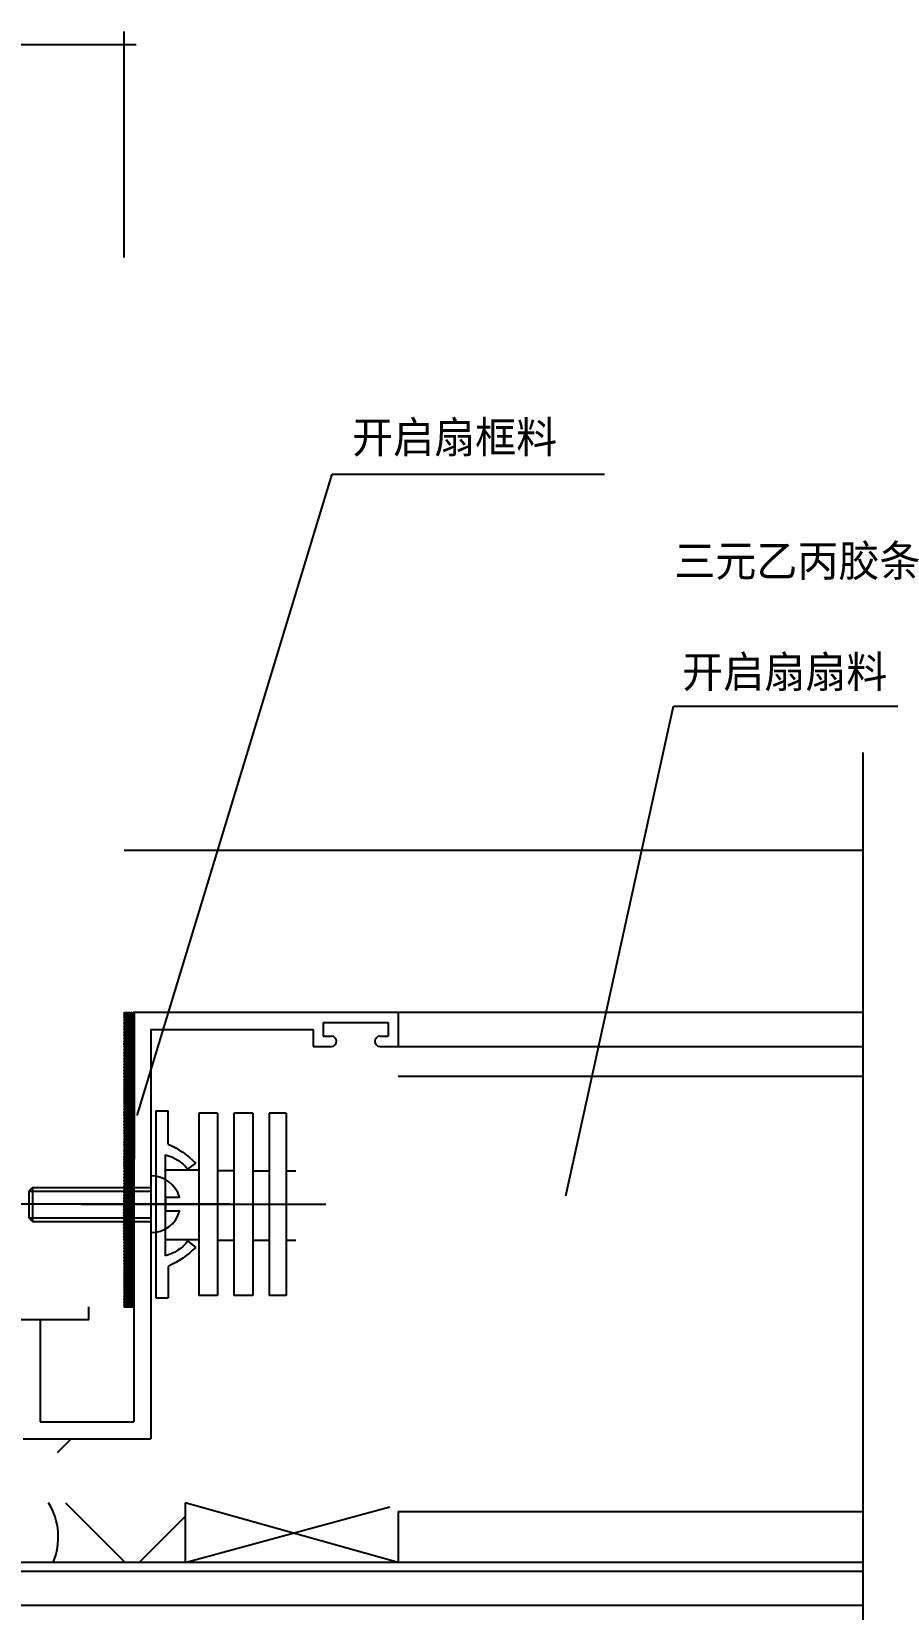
# Model space of a CAD drawing. Header units: metres. Extents: x -2523 to 2712, y 823 to 1125.
# Drawn here: x 2412.9 to 2513.2, y 938.3 to 1123.2 of the extents above; entities that cross this region are included whole.
import ezdxf

# ---------------------------------------------------------------- set-up
doc = ezdxf.new("R2010")
doc.units = ezdxf.units.M
for name, color, linetype in [('2', 2, 'Continuous'), ('3', 5, 'Continuous'), ('4', 4, 'Continuous'), ('ALUMINUM-H', 8, 'Continuous'), ('Dim', 3, 'Continuous'), ('FIXING', 6, 'Continuous'), ('GRID', 8, 'Continuous'), ('HATCH', 8, 'Continuous')]:
    doc.layers.add(name, color=color, linetype=linetype)

# ---------------------------------------------------------------- blocks, each defined once
blk = doc.blocks.new('m4d')
at = {"color": 8}
for p, q in [((0, -9.25), (0, 17.3)), ((-1.59, 14.31), (-1.59, 0)), ((1.52, 14.31), (1.52, 0))]:
    blk.add_line(p, q, dxfattribs=at)
at = {"color": 4}
for p, q in [((-1.59, 14.31), (-2.03, 13.87)), ((1.97, 13.87), (-2.03, 13.87)), ((-2.03, 13.87), (-2.03, 0)), ((1.52, 14.31), (-1.59, 14.31)), ((1.97, 13.87), (1.52, 14.31)), ((1.97, 13.87), (1.97, 0))]:
    blk.add_line(p, q, dxfattribs=at)
blk.add_lwpolyline([(0.83, -1.75), (0.83, -3.34, 0.33), (3.33, 0), (-3.33, 0, 0.34), (-0.83, -3.34), (-0.83, -1.75)], format="xyb", close=True, dxfattribs=at)
blk = doc.blocks.new('AUDIT_I_031218115654-1')
at = {"layer": 'FIXING', "color": 8}
blk.add_line((0, 22.95), (0, -3.12), dxfattribs=at)
at = {"layer": 'FIXING'}
for p, q in [((-9.97, 15), (-9.98, 13.69)), ((-6.62, 13.69), (-9.98, 13.69)), ((6.41, 13.69), (9.97, 13.69)), ((9.97, 15), (9.97, 13.69))]:
    blk.add_line(p, q, dxfattribs=at)
for points in [[(9.97, 15), (-9.97, 15)], [(9.7, 8.43), (9.7, 10.43)], [(9.7, 4.68), (9.7, 6.68)], [(9.7, 4.68), (-9.74, 4.68)], [(-3.82, 4.68), (-3.82, 2.93)], [(3.56, 4.68), (3.56, 2.93)], [(9.7, 2.93), (-9.74, 2.93)], [(-9.74, 1.13), (-9.74, 2.93)], [(9.7, 1.13), (9.7, 2.93)], [(9.7, 1.13), (-9.74, 1.13)], [(-3.82, 1.13), (-3.82, 0.07)], [(3.56, 1.13), (3.56, 0.07)]]:
    blk.add_lwpolyline(points, dxfattribs=at)
at = {"layer": 'FIXING', "linetype": 'Continuous'}
for points in [[(-4.6, 10.76, -0.09), (-6.62, 13.69)], [(-3.94, 11.59, -0.16), (-5.49, 14)], [(5.28, 14, -0.16), (3.73, 11.59)], [(6.41, 13.69, -0.09), (4.39, 10.76)]]:
    blk.add_lwpolyline(points, format="xyb", dxfattribs=at)
for points in [[(5.28, 14), (-5.49, 14)], [(-3.77, 14), (-3.77, 10.43)], [(3.66, 14), (3.66, 10.43)], [(9.7, 10.43), (-9.74, 10.43)], [(-9.74, 8.43), (-9.74, 10.43)], [(-3.94, 11.59), (-4.6, 10.76)], [(3.73, 11.59), (4.39, 10.76)], [(9.7, 8.43), (-9.74, 8.43)], [(-3.82, 8.43), (-3.82, 6.68)], [(3.61, 8.45), (3.61, 6.68)], [(9.7, 6.68), (-9.74, 6.68)], [(-9.74, 4.68), (-9.74, 6.68)]]:
    blk.add_lwpolyline(points, dxfattribs=at)
blk = doc.blocks.new('_OBLIQUE')
blk.add_line((-0.37, 0), (0.37, 0))

msp = doc.modelspace()

# ---------------------------------------------------------------- hatches: boundary and pattern name
at = {"layer": '4'}
h = msp.add_hatch(dxfattribs=at)
h.set_pattern_fill('ANSI37', scale=10)
h.paths.add_polyline_path([(2430.9, 950.77), (2414.9, 950.77, -0.24), (2415.43, 943.77), (2430.9, 943.77)])
at = {"layer": 'ALUMINUM-H'}
h = msp.add_hatch(dxfattribs=at)
h.set_pattern_fill('ANSI37', scale=6)
h.paths.add_polyline_path([(2388.23, 972.25), (2388.23, 973.75), (2362.83, 973.75), (2362.83, 973.25), (2362.83, 972.25)])
h.paths.add_polyline_path([(2394.23, 973.75), (2394.23, 972.25), (2419.63, 972.25), (2419.63, 973.25), (2419.63, 973.75)])
at = {"layer": 'HATCH'}
h = msp.add_hatch(dxfattribs=at)
h.set_pattern_fill('ANSI31', scale=5)
h.paths.add_polyline_path([(2454.85, 1001.77, -0.41), (2453.85, 1000.77), (2447.96, 1000.77, -0.41), (2446.96, 1001.77), (2446.96, 1003.24, -0.41), (2447.96, 1004.24), (2449.3, 1004.24, 0.41), (2449.4, 1004.34), (2449.4, 1005.39, 0.41), (2449.3, 1005.49), (2448.25, 1005.49, -0.67), (2448.18, 1005.66), (2448.98, 1006.46, -0.2), (2449.05, 1006.49), (2452.75, 1006.49, -0.23), (2452.83, 1006.45, 0.03), (2452.83, 1006.46), (2453.63, 1005.66, -0.67), (2453.55, 1005.49), (2452.5, 1005.49, 0.41), (2452.4, 1005.39), (2452.4, 1004.34, 0.41), (2452.5, 1004.24), (2453.85, 1004.24, -0.41), (2454.85, 1003.24)])
h.paths.add_polyline_path([(2453.35, 1003.24), (2448.46, 1003.24, 0.63), (2448.46, 1001.66), (2453.35, 1001.66, 0.63)])
h = msp.add_hatch(dxfattribs=at)
h.set_pattern_fill('ANSI31', scale=5)
h.paths.add_polyline_path([(2423.85, 957.27, 0.41), (2422.85, 958.27), (2416.96, 958.27, 0.41), (2415.96, 957.27), (2415.96, 955.79, 0.41), (2416.96, 954.79), (2418.3, 954.79, -0.41), (2418.4, 954.69), (2418.4, 953.64, -0.41), (2418.3, 953.54), (2417.25, 953.54, 0.67), (2417.18, 953.37), (2417.98, 952.57, 0.2), (2418.05, 952.54), (2421.75, 952.54, 0.23), (2421.83, 952.58, -0.03), (2421.83, 952.57), (2422.63, 953.37, 0.67), (2422.55, 953.54), (2421.5, 953.54, -0.41), (2421.4, 953.64), (2421.4, 954.69, -0.41), (2421.5, 954.79), (2422.85, 954.79, 0.41), (2423.85, 955.79)])
h.paths.add_polyline_path([(2422.35, 955.79), (2417.46, 955.79, -0.63), (2417.46, 957.37), (2422.35, 957.37, -0.63)])

# ---------------------------------------------------------------- linework, layer by layer
for p, q in [((2423.77, 1096.75), (2423.77, 1123.24)), ((2358.77, 1121.74), (2423.77, 1121.74))]:
    msp.add_line(p, q)
at = {"layer": '2'}
for p, q in [((2423.77, 1027.27), (2510.37, 1027.27)), ((2424.9, 1008.27), (2424.9, 960.27)), ((2424.9, 1008.27), (2455.9, 1008.27)), ((2455.9, 1008.27), (2510.37, 1008.27)), ((2455.9, 1008.27), (2455.9, 1004.27)), ((2426.9, 1006.27), (2426.9, 958.27)), ((2426.9, 1006.27), (2445.9, 1006.27)), ((2445.9, 1006.27), (2445.9, 1004.27)), ((2447.1, 1007.07), (2447.1, 1005.47)), ((2447.1, 1007.07), (2454.7, 1007.07)), ((2454.7, 1007.07), (2454.7, 1005.47)), ((2447.1, 1005.47), (2448.05, 1005.47)), ((2453.75, 1005.47), (2454.7, 1005.47)), ((2445.9, 1004.27), (2448.05, 1004.27)), ((2453.75, 1004.27), (2455.9, 1004.27)), ((2455.9, 1004.27), (2510.37, 1004.27)), ((2455.9, 1000.77), (2510.37, 1000.77)), ((2400.9, 972.27), (2413.9, 972.27)), ((2413.9, 972.27), (2413.9, 960.27)), ((2413.9, 960.27), (2424.9, 960.27)), ((2411.9, 958.27), (2426.9, 958.27)), ((2455.9, 949.77), (2510.37, 949.77))]:
    msp.add_line(p, q, dxfattribs=at)
for centre, start, end in [((2448.05, 1004.87), 270, 90), ((2453.75, 1004.87), 90, 270)]:
    msp.add_arc(centre, 0.6, start, end, dxfattribs=at)
at = {"layer": '3'}
for p, q in [((2399.23, 942.77), (2510.37, 942.77)), ((2399.23, 938.77), (2510.37, 938.77))]:
    msp.add_line(p, q, dxfattribs=at)
msp.add_lwpolyline([(2510.37, 943.77), (2400.23, 943.77), (2399.23, 942.77), (2399.23, 938.77), (2400.23, 937.77), (2400.23, 928.77), (2399.23, 927.77), (2399.23, 923.77), (2400.23, 922.77), (2510.37, 922.77)], dxfattribs=at)
at = {"layer": '4'}
for p, q in [((2430.9, 950.77), (2430.9, 943.77)), ((2455.9, 943.77), (2430.9, 950.77)), ((2430.9, 943.77), (2454.9, 950.31)), ((2455.9, 949.77), (2455.9, 943.77))]:
    msp.add_line(p, q, dxfattribs=at)
msp.add_arc((2408.44, 946.77), 7.6, 336.75, 31.75, dxfattribs=at)
at = {"layer": 'ALUMINUM-H'}
for p, q in [((2423.73, 1007.09), (2424.93, 1008.29)), ((2423.73, 1007.27), (2424.73, 1008.27)), ((2423.73, 1007.44), (2424.55, 1008.27)), ((2423.73, 1007.62), (2424.37, 1008.27)), ((2423.73, 1007.8), (2424.2, 1008.27)), ((2423.73, 1007.97), (2424.02, 1008.27)), ((2423.73, 1008.15), (2423.84, 1008.27)), ((2424.93, 1007.01), (2423.73, 1008.21)), ((2423.73, 1006.91), (2424.93, 1008.11)), ((2424.93, 1007.19), (2423.85, 1008.27)), ((2424.93, 1007.36), (2424.02, 1008.27)), ((2424.93, 1007.54), (2424.2, 1008.27)), ((2424.93, 1007.72), (2424.38, 1008.27)), ((2424.93, 1007.89), (2424.55, 1008.27)), ((2424.93, 1008.07), (2424.73, 1008.27)), ((2424.93, 1008.27), (2424.91, 973.73)), ((2424.93, 1008.25), (2424.91, 1008.27)), ((2424.93, 1006.83), (2423.73, 1008.03)), ((2423.73, 1006.74), (2424.93, 1007.94)), ((2424.93, 1006.66), (2423.73, 1007.86)), ((2423.73, 1006.56), (2424.93, 1007.76)), ((2424.93, 1006.48), (2423.73, 1007.68)), ((2423.73, 1006.38), (2424.93, 1007.58)), ((2424.93, 1006.3), (2423.73, 1007.5)), ((2423.73, 1006.21), (2424.93, 1007.4)), ((2424.93, 1006.12), (2423.73, 1007.33)), ((2423.73, 1006.03), (2424.93, 1007.23)), ((2424.93, 1005.95), (2423.73, 1007.15)), ((2423.73, 1005.85), (2424.93, 1007.05)), ((2424.93, 1005.77), (2423.73, 1006.97)), ((2423.73, 1005.68), (2424.93, 1006.87)), ((2424.93, 1005.59), (2423.73, 1006.8)), ((2423.73, 1005.5), (2424.93, 1006.7)), ((2424.93, 1005.42), (2423.73, 1006.62)), ((2423.73, 1005.32), (2424.93, 1006.52)), ((2424.93, 1005.24), (2423.73, 1006.44)), ((2423.73, 1005.14), (2424.93, 1006.34)), ((2424.93, 1005.06), (2423.73, 1006.26)), ((2423.72, 1004.97), (2424.93, 1006.17)), ((2423.72, 1004.79), (2424.93, 1005.99)), ((2423.72, 1004.61), (2424.93, 1005.81)), ((2423.72, 1004.44), (2424.93, 1005.64)), ((2423.72, 1004.26), (2424.93, 1005.46)), ((2423.72, 1004.08), (2424.93, 1005.28)), ((2423.72, 1003.91), (2424.93, 1005.11)), ((2423.72, 1003.73), (2424.92, 1004.93)), ((2424.92, 1003.65), (2423.72, 1004.85)), ((2423.72, 1003.55), (2424.92, 1004.75)), ((2424.92, 1003.47), (2423.72, 1004.67)), ((2423.72, 1003.38), (2424.92, 1004.58)), ((2424.92, 1003.3), (2423.72, 1004.5)), ((2423.72, 1003.2), (2424.92, 1004.4)), ((2424.92, 1004.89), (2423.73, 1006.09)), ((2424.92, 1004.71), (2423.73, 1005.91)), ((2424.92, 1004.53), (2423.73, 1005.73)), ((2424.92, 1004.36), (2423.73, 1005.56)), ((2424.92, 1004.18), (2423.73, 1005.38)), ((2424.92, 1004), (2423.73, 1005.2)), ((2424.92, 1003.83), (2423.73, 1005.03)), ((2424.92, 1003.12), (2423.72, 1004.32)), ((2423.72, 1003.02), (2424.92, 1004.22)), ((2424.92, 1002.94), (2423.72, 1004.14)), ((2423.72, 1002.85), (2424.92, 1004.05)), ((2424.92, 1002.77), (2423.72, 1003.97)), ((2423.72, 1002.67), (2424.92, 1003.87)), ((2424.92, 1002.59), (2423.72, 1003.79)), ((2423.72, 1002.49), (2424.92, 1003.69)), ((2424.92, 1002.41), (2423.72, 1003.61)), ((2423.72, 1002.32), (2424.92, 1003.52)), ((2424.92, 1002.24), (2423.72, 1003.44)), ((2423.72, 1002.14), (2424.92, 1003.34)), ((2424.92, 1002.06), (2423.72, 1003.26)), ((2423.72, 1001.96), (2424.92, 1003.16)), ((2424.92, 1001.88), (2423.72, 1003.08)), ((2423.72, 1001.79), (2424.92, 1002.99)), ((2424.92, 1001.71), (2423.72, 1002.91)), ((2423.72, 1001.61), (2424.92, 1002.81)), ((2424.92, 1001.53), (2423.72, 1002.73)), ((2423.72, 1001.43), (2424.92, 1002.63)), ((2424.92, 1001.35), (2423.72, 1002.55)), ((2423.72, 1001.26), (2424.92, 1002.46)), ((2424.92, 1001.17), (2423.72, 1002.38)), ((2423.72, 1001.08), (2424.92, 1002.28)), ((2424.92, 1001), (2423.72, 1002.2)), ((2423.72, 1000.9), (2424.92, 1002.1)), ((2424.92, 1000.82), (2423.72, 1002.02)), ((2423.72, 1000.73), (2424.92, 1001.92)), ((2424.92, 1000.64), (2423.72, 1001.85)), ((2423.72, 1000.55), (2424.92, 1001.75)), ((2424.92, 1000.47), (2423.72, 1001.67)), ((2423.72, 1000.37), (2424.92, 1001.57)), ((2424.92, 1000.29), (2423.72, 1001.49)), ((2423.72, 1000.2), (2424.92, 1001.39)), ((2424.92, 1000.11), (2423.72, 1001.31)), ((2423.72, 1000.02), (2424.92, 1001.22)), ((2424.92, 999.94), (2423.72, 1001.14)), ((2423.72, 999.84), (2424.92, 1001.04)), ((2424.92, 999.76), (2423.72, 1000.96)), ((2423.72, 999.66), (2424.92, 1000.86)), ((2424.92, 999.58), (2423.72, 1000.78)), ((2423.72, 999.49), (2424.92, 1000.69)), ((2424.92, 999.41), (2423.72, 1000.61)), ((2423.72, 999.31), (2424.92, 1000.51)), ((2424.92, 999.23), (2423.72, 1000.43)), ((2423.72, 999.13), (2424.92, 1000.33)), ((2424.92, 999.05), (2423.72, 1000.25)), ((2423.72, 998.96), (2424.92, 1000.16)), ((2424.92, 998.88), (2423.72, 1000.08)), ((2423.72, 998.78), (2424.92, 999.98)), ((2424.92, 998.7), (2423.72, 999.9)), ((2423.72, 998.6), (2424.92, 999.8)), ((2424.92, 998.52), (2423.72, 999.72)), ((2423.72, 998.43), (2424.92, 999.63)), ((2424.92, 998.35), (2423.72, 999.55)), ((2423.72, 998.25), (2424.92, 999.45)), ((2424.92, 998.17), (2423.72, 999.37)), ((2423.72, 998.07), (2424.92, 999.27)), ((2424.92, 997.99), (2423.72, 999.19)), ((2423.72, 997.9), (2424.92, 999.1)), ((2424.92, 997.82), (2423.72, 999.02)), ((2423.72, 997.72), (2424.92, 998.92)), ((2424.92, 997.64), (2423.72, 998.84)), ((2423.72, 997.54), (2424.92, 998.74)), ((2424.92, 997.46), (2423.72, 998.66)), ((2423.72, 997.37), (2424.92, 998.57)), ((2424.92, 997.29), (2423.72, 998.49)), ((2423.72, 997.19), (2424.92, 998.39)), ((2424.92, 997.11), (2423.72, 998.31)), ((2423.72, 997.01), (2424.92, 998.21)), ((2424.92, 996.93), (2423.72, 998.13)), ((2423.72, 996.84), (2424.92, 998.04)), ((2424.92, 996.76), (2423.72, 997.96)), ((2423.72, 996.66), (2424.92, 997.86)), ((2424.92, 996.58), (2423.72, 997.78)), ((2423.72, 996.48), (2424.92, 997.68)), ((2424.92, 996.4), (2423.72, 997.6)), ((2423.72, 996.31), (2424.92, 997.51)), ((2424.92, 996.23), (2423.72, 997.43)), ((2423.72, 996.13), (2424.92, 997.33)), ((2424.92, 996.05), (2423.72, 997.25)), ((2423.72, 995.95), (2424.92, 997.15)), ((2424.92, 995.87), (2423.72, 997.07)), ((2423.72, 995.78), (2424.92, 996.98)), ((2424.92, 995.69), (2423.72, 996.9)), ((2423.72, 995.6), (2424.92, 996.8)), ((2424.92, 995.52), (2423.72, 996.72)), ((2423.72, 995.42), (2424.92, 996.62)), ((2424.92, 995.34), (2423.72, 996.54)), ((2423.72, 995.25), (2424.92, 996.44)), ((2424.92, 995.16), (2423.72, 996.37)), ((2423.72, 995.07), (2424.92, 996.27)), ((2424.92, 994.99), (2423.72, 996.19)), ((2423.72, 994.89), (2424.92, 996.09)), ((2424.92, 994.81), (2423.72, 996.01)), ((2423.72, 994.71), (2424.92, 995.91)), ((2424.92, 994.63), (2423.72, 995.83)), ((2423.72, 994.54), (2424.92, 995.74)), ((2424.92, 994.46), (2423.72, 995.66)), ((2423.72, 994.36), (2424.92, 995.56)), ((2424.92, 994.28), (2423.72, 995.48)), ((2423.72, 994.18), (2424.92, 995.38)), ((2424.92, 994.1), (2423.72, 995.3)), ((2423.72, 994.01), (2424.92, 995.21)), ((2424.92, 993.93), (2423.72, 995.13)), ((2423.72, 993.83), (2424.92, 995.03)), ((2424.92, 993.75), (2423.72, 994.95)), ((2423.72, 993.65), (2424.92, 994.85)), ((2424.92, 993.57), (2423.72, 994.77)), ((2423.72, 993.48), (2424.92, 994.68)), ((2424.92, 993.4), (2423.72, 994.6)), ((2423.72, 993.3), (2424.92, 994.5)), ((2424.92, 993.22), (2423.72, 994.42)), ((2423.72, 993.12), (2424.92, 994.32)), ((2424.92, 993.04), (2423.72, 994.24)), ((2423.72, 992.95), (2424.92, 994.15)), ((2424.92, 992.87), (2423.72, 994.07)), ((2423.72, 992.77), (2424.92, 993.97)), ((2424.92, 992.69), (2423.72, 993.89)), ((2423.72, 992.59), (2424.92, 993.79)), ((2424.92, 992.51), (2423.72, 993.71)), ((2423.72, 992.42), (2424.92, 993.62)), ((2424.92, 992.34), (2423.72, 993.54)), ((2423.72, 992.24), (2424.92, 993.44)), ((2424.92, 992.16), (2423.72, 993.36)), ((2423.72, 992.06), (2424.92, 993.26)), ((2424.92, 991.98), (2423.72, 993.18)), ((2423.72, 991.89), (2424.92, 993.09)), ((2424.92, 991.81), (2423.72, 993.01)), ((2423.72, 991.71), (2424.92, 992.91)), ((2424.92, 991.63), (2423.72, 992.83)), ((2423.72, 991.53), (2424.92, 992.73)), ((2424.92, 991.45), (2423.72, 992.65)), ((2423.72, 991.36), (2424.92, 992.56)), ((2424.92, 991.28), (2423.72, 992.48)), ((2423.72, 991.18), (2424.92, 992.38)), ((2424.92, 991.1), (2423.72, 992.3)), ((2423.72, 991), (2424.92, 992.2)), ((2424.92, 990.92), (2423.72, 992.12)), ((2423.72, 990.83), (2424.92, 992.03)), ((2424.92, 990.75), (2423.72, 991.95)), ((2423.72, 990.65), (2424.92, 991.85)), ((2424.92, 990.57), (2423.72, 991.77)), ((2423.72, 990.47), (2424.92, 991.67)), ((2424.92, 990.39), (2423.72, 991.59)), ((2423.72, 990.3), (2424.92, 991.49)), ((2423.71, 990.1), (2424.91, 991.29)), ((2424.91, 990.01), (2423.71, 991.21)), ((2423.71, 989.92), (2424.91, 991.12)), ((2424.91, 989.84), (2423.71, 991.04)), ((2423.71, 989.74), (2424.91, 990.94)), ((2424.91, 989.66), (2423.71, 990.86)), ((2423.71, 989.56), (2424.91, 990.76)), ((2424.91, 989.48), (2423.71, 990.68)), ((2423.71, 989.39), (2424.91, 990.59)), ((2424.91, 989.31), (2423.71, 990.51)), ((2423.71, 989.21), (2424.91, 990.41)), ((2424.91, 989.13), (2423.71, 990.33)), ((2423.71, 989.03), (2424.91, 990.23)), ((2424.91, 988.95), (2423.71, 990.15)), ((2423.71, 988.86), (2424.91, 990.06)), ((2424.91, 988.78), (2423.71, 989.98)), ((2423.71, 988.68), (2424.91, 989.88)), ((2424.91, 988.6), (2423.71, 989.8)), ((2423.71, 988.5), (2424.91, 989.7)), ((2424.91, 988.42), (2423.71, 989.62)), ((2424.92, 990.21), (2423.72, 991.42)), ((2423.7, 986.56), (2424.91, 987.76)), ((2423.71, 988.33), (2424.91, 989.53)), ((2424.91, 988.25), (2423.71, 989.45)), ((2423.71, 988.15), (2424.91, 989.35)), ((2424.91, 988.07), (2423.71, 989.27)), ((2423.71, 987.97), (2424.91, 989.17)), ((2424.91, 987.89), (2423.71, 989.09)), ((2423.71, 987.8), (2424.91, 989)), ((2424.91, 987.72), (2423.71, 988.92)), ((2423.71, 987.62), (2424.91, 988.82)), ((2424.91, 987.54), (2423.71, 988.74)), ((2423.71, 987.44), (2424.91, 988.64)), ((2424.91, 987.36), (2423.71, 988.56)), ((2423.71, 987.27), (2424.91, 988.47)), ((2424.91, 987.19), (2423.71, 988.39)), ((2423.71, 987.09), (2424.91, 988.29)), ((2424.91, 987.01), (2423.71, 988.21)), ((2423.71, 986.91), (2424.91, 988.11)), ((2424.91, 986.83), (2423.71, 988.03)), ((2423.71, 986.74), (2424.91, 987.94)), ((2424.91, 986.66), (2423.71, 987.86)), ((2423.7, 986.38), (2424.91, 987.58)), ((2423.7, 986.21), (2424.91, 987.41)), ((2423.7, 986.03), (2424.91, 987.23)), ((2423.7, 985.85), (2424.91, 987.05)), ((2423.7, 985.68), (2424.91, 986.87)), ((2423.7, 985.5), (2424.91, 986.7)), ((2423.7, 985.32), (2424.9, 986.52)), ((2424.9, 985.24), (2423.7, 986.44)), ((2423.7, 985.15), (2424.9, 986.34)), ((2424.9, 985.06), (2423.7, 986.27)), ((2423.7, 984.97), (2424.9, 986.17)), ((2424.9, 984.89), (2423.7, 986.09)), ((2423.7, 984.79), (2424.9, 985.99)), ((2424.9, 984.71), (2423.7, 985.91)), ((2424.9, 986.48), (2423.71, 987.68)), ((2424.9, 986.3), (2423.71, 987.5)), ((2424.9, 986.13), (2423.71, 987.33)), ((2424.9, 985.95), (2423.71, 987.15)), ((2424.9, 985.77), (2423.71, 986.97)), ((2424.9, 985.59), (2423.71, 986.8)), ((2424.9, 985.42), (2423.71, 986.62)), ((2423.7, 984.61), (2424.9, 985.81)), ((2424.9, 984.53), (2423.7, 985.73)), ((2423.7, 984.44), (2424.9, 985.64)), ((2424.9, 984.36), (2423.7, 985.56)), ((2423.7, 984.26), (2424.9, 985.46)), ((2424.9, 984.18), (2423.7, 985.38)), ((2423.7, 984.08), (2424.9, 985.28)), ((2424.9, 984), (2423.7, 985.2)), ((2423.7, 983.91), (2424.9, 985.11)), ((2424.9, 983.83), (2423.7, 985.03)), ((2423.7, 983.73), (2424.9, 984.93)), ((2424.9, 983.65), (2423.7, 984.85)), ((2423.7, 983.55), (2424.9, 984.75)), ((2424.9, 983.47), (2423.7, 984.67)), ((2423.7, 983.38), (2424.9, 984.58)), ((2424.9, 983.3), (2423.7, 984.5)), ((2423.7, 983.2), (2424.9, 984.4)), ((2424.9, 983.12), (2423.7, 984.32)), ((2423.7, 983.02), (2424.9, 984.22)), ((2424.9, 982.94), (2423.7, 984.14)), ((2423.7, 982.85), (2424.9, 984.05)), ((2424.9, 982.77), (2423.7, 983.97)), ((2423.7, 982.67), (2424.9, 983.87)), ((2424.9, 982.59), (2423.7, 983.79)), ((2423.7, 982.49), (2424.9, 983.69)), ((2424.9, 982.41), (2423.7, 983.61)), ((2423.7, 982.32), (2424.9, 983.52)), ((2424.9, 982.24), (2423.7, 983.44)), ((2423.7, 982.14), (2424.9, 983.34)), ((2424.9, 982.06), (2423.7, 983.26)), ((2423.7, 981.96), (2424.9, 983.16)), ((2424.9, 981.88), (2423.7, 983.08)), ((2423.7, 981.79), (2424.9, 982.99)), ((2424.9, 981.71), (2423.7, 982.91)), ((2423.7, 981.61), (2424.9, 982.81)), ((2424.91, 981.55), (2423.71, 982.75)), ((2423.71, 981.46), (2424.91, 982.66)), ((2424.91, 981.38), (2423.71, 982.58)), ((2423.71, 981.28), (2424.91, 982.48)), ((2424.91, 981.2), (2423.71, 982.4)), ((2423.71, 981.1), (2424.91, 982.3)), ((2424.91, 981.02), (2423.71, 982.22)), ((2423.71, 980.93), (2424.91, 982.13)), ((2424.91, 980.85), (2423.71, 982.05)), ((2423.71, 980.75), (2424.91, 981.95)), ((2424.91, 980.67), (2423.71, 981.87)), ((2423.71, 980.57), (2424.91, 981.77)), ((2424.91, 980.49), (2423.71, 981.69)), ((2423.71, 980.4), (2424.91, 981.6)), ((2424.91, 980.32), (2423.71, 981.52)), ((2423.71, 980.22), (2424.91, 981.42)), ((2424.91, 980.14), (2423.71, 981.34)), ((2423.71, 980.04), (2424.91, 981.24)), ((2424.91, 979.96), (2423.71, 981.16)), ((2423.71, 979.87), (2424.91, 981.07)), ((2424.91, 979.78), (2423.71, 980.99)), ((2423.71, 979.69), (2424.91, 980.89)), ((2424.91, 979.61), (2423.71, 980.81)), ((2423.71, 979.51), (2424.91, 980.71)), ((2424.91, 979.43), (2423.71, 980.63)), ((2423.71, 979.34), (2424.91, 980.53)), ((2424.91, 979.25), (2423.71, 980.46)), ((2423.71, 979.16), (2424.91, 980.36)), ((2424.91, 979.08), (2423.71, 980.28)), ((2423.71, 978.98), (2424.91, 980.18)), ((2424.91, 978.9), (2423.71, 980.1)), ((2423.71, 978.81), (2424.91, 980)), ((2424.91, 978.72), (2423.71, 979.92)), ((2423.71, 978.63), (2424.91, 979.83)), ((2424.91, 978.55), (2423.71, 979.75)), ((2423.71, 978.45), (2424.91, 979.65)), ((2424.91, 978.37), (2423.71, 979.57)), ((2423.71, 978.27), (2424.91, 979.47)), ((2424.91, 978.19), (2423.71, 979.39)), ((2423.71, 978.1), (2424.91, 979.3)), ((2424.91, 978.02), (2423.71, 979.22)), ((2423.71, 977.92), (2424.91, 979.12)), ((2424.91, 977.84), (2423.71, 979.04)), ((2423.71, 977.74), (2424.91, 978.94)), ((2424.91, 977.66), (2423.71, 978.86)), ((2423.71, 977.57), (2424.91, 978.77)), ((2424.91, 977.49), (2423.71, 978.69)), ((2423.71, 977.39), (2424.91, 978.59)), ((2424.91, 977.31), (2423.71, 978.51)), ((2423.71, 977.21), (2424.91, 978.41)), ((2424.91, 977.13), (2423.71, 978.33)), ((2423.71, 977.04), (2424.91, 978.24)), ((2424.91, 976.96), (2423.71, 978.16)), ((2423.71, 976.86), (2424.91, 978.06)), ((2424.91, 976.78), (2423.71, 977.98)), ((2423.71, 976.68), (2424.91, 977.88)), ((2424.91, 976.6), (2423.71, 977.8)), ((2423.71, 976.51), (2424.91, 977.71)), ((2424.91, 976.43), (2423.71, 977.63)), ((2423.71, 976.33), (2424.91, 977.53)), ((2424.91, 976.25), (2423.71, 977.45)), ((2423.71, 976.15), (2424.91, 977.35)), ((2424.91, 976.07), (2423.71, 977.27)), ((2423.71, 975.98), (2424.91, 977.18)), ((2424.91, 975.9), (2423.71, 977.1)), ((2423.71, 975.8), (2424.91, 977)), ((2424.91, 975.72), (2423.71, 976.92)), ((2423.71, 975.62), (2424.91, 976.82)), ((2424.91, 975.54), (2423.71, 976.74)), ((2423.71, 975.45), (2424.91, 976.65)), ((2424.91, 975.37), (2423.71, 976.57)), ((2423.71, 975.27), (2424.91, 976.47)), ((2424.91, 975.19), (2423.71, 976.39)), ((2423.71, 975.09), (2424.91, 976.29)), ((2424.91, 975.01), (2423.71, 976.21)), ((2423.71, 974.92), (2424.91, 976.12)), ((2424.91, 974.84), (2423.71, 976.04)), ((2423.71, 974.74), (2424.91, 975.94)), ((2424.91, 974.66), (2423.71, 975.86)), ((2423.71, 974.56), (2424.91, 975.76)), ((2424.91, 974.48), (2423.71, 975.68)), ((2423.71, 974.39), (2424.91, 975.59)), ((2424.91, 974.3), (2423.71, 975.51)), ((2423.71, 974.21), (2424.91, 975.41)), ((2424.91, 974.13), (2423.71, 975.33)), ((2423.71, 974.03), (2424.91, 975.23)), ((2424.91, 973.95), (2423.71, 975.15)), ((2423.71, 973.86), (2424.91, 975.05)), ((2424.91, 973.77), (2423.71, 974.98)), ((2424.78, 973.73), (2423.71, 974.8)), ((2423.76, 973.73), (2424.91, 974.88)), ((2419.63, 972.25), (2419.63, 973.75)), ((2424.6, 973.73), (2423.71, 974.62)), ((2424.42, 973.73), (2423.71, 974.44)), ((2424.25, 973.73), (2423.71, 974.27)), ((2424.07, 973.73), (2423.71, 974.09)), ((2423.89, 973.73), (2423.71, 973.91)), ((2423.72, 973.73), (2423.71, 973.74)), ((2423.71, 973.73), (2424.91, 973.73)), ((2423.94, 973.73), (2424.91, 974.7)), ((2424.11, 973.73), (2424.91, 974.52)), ((2424.29, 973.73), (2424.91, 974.35)), ((2424.47, 973.73), (2424.91, 974.17)), ((2424.64, 973.73), (2424.91, 973.99)), ((2424.82, 973.73), (2424.91, 973.82)), ((2362.83, 972.25), (2419.63, 972.25))]:
    msp.add_line(p, q, dxfattribs=at)
at = {"layer": 'Dim'}
for p, q in [((2425.27, 996.17), (2448.14, 1071.35)), ((2448.14, 1071.35), (2480.06, 1071.35)), ((2475.55, 986.77), (2488.18, 1044.17)), ((2488.18, 1044.17), (2518.02, 1044.17))]:
    msp.add_line(p, q, dxfattribs=at)
at = {"layer": 'GRID'}
msp.add_line((2510.37, 1038.73), (2510.37, 892.55), dxfattribs=at)

# ---------------------------------------------------------------- block references
at = {"xscale": 3.8, "yscale": 3.8, "zscale": 3.8}
msp.add_blockref('_OBLIQUE', (2423.77, 1121.74), dxfattribs=at)
at = {"rotation": 90}
msp.add_blockref('m4d', (2426.9, 985.77), dxfattribs=at)
at = {"layer": 'Dim', "xscale": 1.1, "yscale": 1.1, "zscale": 1.1, "rotation": 90}
msp.add_blockref('AUDIT_I_031218115654-1', (2443.98, 985.77), dxfattribs=at)

# ---------------------------------------------------------------- texts
at = {"layer": 'Dim'}
for s, p in [('开启扇框料', (2450.48, 1073.84)), ('三元乙丙胶条', (2488.26, 1059.35)), ('开启扇扇料', (2489.18, 1046.34))]:
    msp.add_text(s, height=3.7, dxfattribs=at).set_placement(p)

doc.saveas('drawing.dxf')
